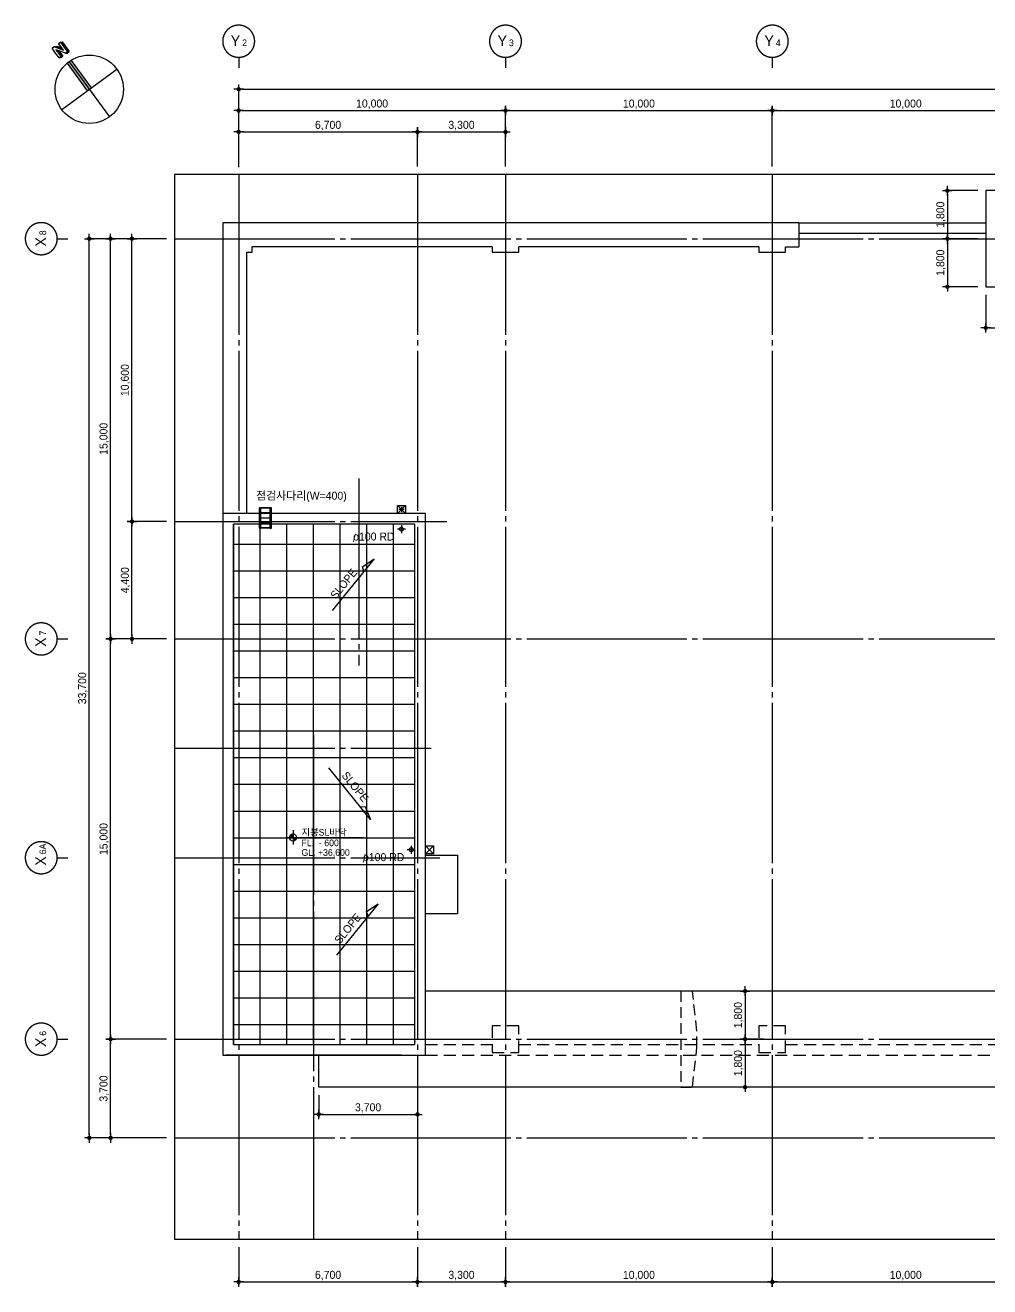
# Model space of a CAD drawing. Extents: x 14580073 to 14658235, y -1804798 to -1750552.
# Drawn here: x 14580073 to 14616223, y -1800829 to -1753549 of the extents above; entities that cross this region are included whole.
import ezdxf
from ezdxf.enums import TextEntityAlignment as Align

# ---------------------------------------------------------------- set-up
doc = ezdxf.new("R2010")
doc.units = 0
doc.header["$LTSCALE"] = 100
doc.header["$MEASUREMENT"] = 0
doc.header["$PDSIZE"] = -10
for name, pattern in [('CEN', [66, 60, -2, 2, -2]), ('HID', [2.3, 1.5, -0.8]), ('HIDD', [6, 4, -2])]:
    doc.linetypes.add(name, pattern=pattern)
doc.layers.get('0').update_dxf_attribs({"linetype": 'CONTINUOUS'})
doc.layers.get('Defpoints').update_dxf_attribs({"linetype": 'CONTINUOUS'})
for name, color, linetype in [('0-점검사다리', 7, 'CONTINUOUS'), ('8', 8, 'CONTINUOUS'), ('9', 9, 'CONTINUOUS'), ('AXIS', 7, 'CEN'), ('CEN', 1, 'CEN'), ('DIM', 7, 'CONTINUOUS'), ('EL4', 6, 'CONTINUOUS'), ('LEVEL-1', 4, 'CONTINUOUS'), ('SY2', 7, 'CONTINUOUS'), ('SYM', 7, 'CONTINUOUS'), ('TE2', 3, 'CONTINUOUS'), ('TEXT', 2, 'CONTINUOUS'), ('TEXT1', 7, 'CONTINUOUS'), ('WALL-1', 7, 'CONTINUOUS'), ('WINE', 8, 'CONTINUOUS'), ('우수드레인', 8, 'CONTINUOUS')]:
    doc.layers.add(name, color=color, linetype=linetype)
doc.styles.add('HY울를도M', font='HYWULM.TTF')
doc.styles.add('굴림', font='H2HDRM.TTF')
doc.styles.add('돋음', font='Dotum.ttf', dxfattribs={"height": 3})
doc.dimstyles.new('DIM50', dxfattribs={"dimscale": 50, "dimtxt": 3, "dimasz": 1.2, "dimexe": 1, "dimexo": 1, "dimgap": 0.6, "dimtad": 1, "dimdec": 4, "dimzin": 0, "dimdsep": 46, "dimlunit": 6, "dimtxsty": '굴림', "dimblk": 'DOTT', "dimcen": 0.09, "dimadec": 0, "dimazin": 0, "dimtfac": 1, "dimtdec": 4, "dimtofl": 0, "dimtmove": 2, "dimatfit": 2, "dimldrblk": 'DOTT', "dimfxl": 1, "dimtolj": 1, "dimtzin": 0, "dimarcsym": 0})

# ---------------------------------------------------------------- blocks, each defined once
blk = doc.blocks.new('DOTT')
for p, q in [((-1.5, 0), (1.5, 0)), ((0, 1.5), (0, -1.5))]:
    blk.add_line(p, q)
at = {"color": 6, "const_width": 0.68}
blk.add_lwpolyline([(-0.34, 0, 1), (0.34, 0, 1)], format="xyb", close=True, dxfattribs=at)
blk = doc.blocks.new('*D9')
at = {"layer": 'Defpoints', "color": 0, "lineweight": -3}
for p in [(14648073, -1755949), (14588073, -1759149), (14648073, -1759149)]:
    blk.add_point(p, dxfattribs=at)
at = {"layer": 'DIM', "color": 7, "lineweight": -2}
for p, q in [((14588073, -1758849), (14588073, -1755849)), ((14588193, -1755949), (14647953, -1755949)), ((14648073, -1758849), (14648073, -1755849))]:
    blk.add_line(p, q, dxfattribs=at)
at = {"layer": 'DIM', "color": 7, "lineweight": -2, "xscale": 120, "yscale": 120, "zscale": 120, "rotation": 180}
blk.add_blockref('DOTT', (14588073, -1755949), dxfattribs=at)
at = {"layer": 'DIM', "color": 7, "lineweight": -2, "xscale": 120, "yscale": 120, "zscale": 120}
blk.add_blockref('DOTT', (14648073, -1755949), dxfattribs=at)
at = {"layer": 'DIM', "color": 3, "insert": (14618073, -1755710), "char_height": 300, "attachment_point": 5, "style": '굴림'}
blk.add_mtext('\\A1;60,000', dxfattribs=at)
blk = doc.blocks.new('*D10')
at = {"layer": 'Defpoints', "color": 0, "lineweight": -3}
for p in [(14598073, -1756749), (14588073, -1759149), (14598073, -1759149)]:
    blk.add_point(p, dxfattribs=at)
at = {"layer": 'DIM', "color": 7, "lineweight": -2}
for p, q in [((14588073, -1758849), (14588073, -1756649)), ((14588193, -1756749), (14597953, -1756749)), ((14598073, -1758849), (14598073, -1756649))]:
    blk.add_line(p, q, dxfattribs=at)
at = {"layer": 'DIM', "color": 7, "lineweight": -2, "xscale": 120, "yscale": 120, "zscale": 120, "rotation": 180}
blk.add_blockref('DOTT', (14588073, -1756749), dxfattribs=at)
at = {"layer": 'DIM', "color": 7, "lineweight": -2, "xscale": 120, "yscale": 120, "zscale": 120}
blk.add_blockref('DOTT', (14598073, -1756749), dxfattribs=at)
at = {"layer": 'DIM', "color": 3, "insert": (14593073, -1756511), "char_height": 300, "attachment_point": 5, "style": '굴림'}
blk.add_mtext('\\A1;10,000', dxfattribs=at)
blk = doc.blocks.new('*D11')
at = {"layer": 'Defpoints', "color": 0, "lineweight": -3}
for p in [(14608073, -1756749), (14598073, -1759149), (14608073, -1759149)]:
    blk.add_point(p, dxfattribs=at)
at = {"layer": 'DIM', "color": 7, "lineweight": -2}
for p, q in [((14598073, -1758849), (14598073, -1756649)), ((14598193, -1756749), (14607953, -1756749)), ((14608073, -1758849), (14608073, -1756649))]:
    blk.add_line(p, q, dxfattribs=at)
at = {"layer": 'DIM', "color": 7, "lineweight": -2, "xscale": 120, "yscale": 120, "zscale": 120, "rotation": 180}
blk.add_blockref('DOTT', (14598073, -1756749), dxfattribs=at)
at = {"layer": 'DIM', "color": 7, "lineweight": -2, "xscale": 120, "yscale": 120, "zscale": 120}
blk.add_blockref('DOTT', (14608073, -1756749), dxfattribs=at)
at = {"layer": 'DIM', "color": 3, "insert": (14603073, -1756511), "char_height": 300, "attachment_point": 5, "style": '굴림'}
blk.add_mtext('\\A1;10,000', dxfattribs=at)
blk = doc.blocks.new('*D12')
at = {"layer": 'Defpoints', "color": 0, "lineweight": -3}
for p in [(14618073, -1756749), (14608073, -1759149), (14618073, -1759149)]:
    blk.add_point(p, dxfattribs=at)
at = {"layer": 'DIM', "color": 7, "lineweight": -2}
for p, q in [((14608073, -1758849), (14608073, -1756649)), ((14608193, -1756749), (14617953, -1756749)), ((14618073, -1758849), (14618073, -1756649))]:
    blk.add_line(p, q, dxfattribs=at)
at = {"layer": 'DIM', "color": 7, "lineweight": -2, "xscale": 120, "yscale": 120, "zscale": 120, "rotation": 180}
blk.add_blockref('DOTT', (14608073, -1756749), dxfattribs=at)
at = {"layer": 'DIM', "color": 7, "lineweight": -2, "xscale": 120, "yscale": 120, "zscale": 120}
blk.add_blockref('DOTT', (14618073, -1756749), dxfattribs=at)
at = {"layer": 'DIM', "color": 3, "insert": (14613073, -1756511), "char_height": 300, "attachment_point": 5, "style": '굴림'}
blk.add_mtext('\\A1;10,000', dxfattribs=at)
blk = doc.blocks.new('*D23')
at = {"layer": 'Defpoints', "color": 0, "lineweight": -3}
for p in [(14582473, -1761549), (14585673, -1761549), (14585673, -1795249)]:
    blk.add_point(p, dxfattribs=at)
at = {"layer": 'DIM', "color": 7, "lineweight": -2}
for p, q in [((14585373, -1761549), (14582373, -1761549)), ((14582473, -1795129), (14582473, -1761669)), ((14585373, -1795249), (14582373, -1795249))]:
    blk.add_line(p, q, dxfattribs=at)
at = {"layer": 'DIM', "color": 7, "lineweight": -2, "xscale": 120, "yscale": 120, "zscale": 120}
for p, rotation in [((14582473, -1761549), 90), ((14582473, -1795249), 270)]:
    blk.add_blockref('DOTT', p, dxfattribs=dict(at, rotation=rotation))
at = {"layer": 'DIM', "color": 3, "insert": (14582234, -1778399), "char_height": 300, "attachment_point": 5, "rotation": 90, "style": '굴림'}
blk.add_mtext('\\A1;33,700', dxfattribs=at)
blk = doc.blocks.new('*D24')
at = {"layer": 'Defpoints', "color": 0, "lineweight": -3}
for p in [(14583273, -1761549), (14585673, -1761549), (14584523, -1776549)]:
    blk.add_point(p, dxfattribs=at)
at = {"layer": 'DIM', "color": 7, "lineweight": -2}
for p, q in [((14585373, -1761549), (14583173, -1761549)), ((14583273, -1776429), (14583273, -1761669)), ((14584223, -1776549), (14583173, -1776549))]:
    blk.add_line(p, q, dxfattribs=at)
at = {"layer": 'DIM', "color": 7, "lineweight": -2, "xscale": 120, "yscale": 120, "zscale": 120}
for p, rotation in [((14583273, -1761549), 90), ((14583273, -1776549), 270)]:
    blk.add_blockref('DOTT', p, dxfattribs=dict(at, rotation=rotation))
at = {"layer": 'DIM', "color": 3, "insert": (14583035, -1769049), "char_height": 300, "attachment_point": 5, "rotation": 90, "style": '굴림'}
blk.add_mtext('\\A1;15,000', dxfattribs=at)
blk = doc.blocks.new('*D25')
at = {"layer": 'Defpoints', "color": 0, "lineweight": -3}
for p in [(14584073, -1772149), (14585673, -1772149), (14585673, -1776549)]:
    blk.add_point(p, dxfattribs=at)
at = {"layer": 'DIM', "color": 7, "lineweight": -2}
for p, q in [((14585373, -1772149), (14583973, -1772149)), ((14584073, -1776429), (14584073, -1772269)), ((14585373, -1776549), (14583973, -1776549))]:
    blk.add_line(p, q, dxfattribs=at)
at = {"layer": 'DIM', "color": 7, "lineweight": -2, "xscale": 120, "yscale": 120, "zscale": 120}
for p, rotation in [((14584073, -1772149), 90), ((14584073, -1776549), 270)]:
    blk.add_blockref('DOTT', p, dxfattribs=dict(at, rotation=rotation))
at = {"layer": 'DIM', "color": 3, "insert": (14583835, -1774349), "char_height": 300, "attachment_point": 5, "rotation": 90, "style": '굴림'}
blk.add_mtext('\\A1;4,400', dxfattribs=at)
blk = doc.blocks.new('*D26')
at = {"layer": 'Defpoints', "color": 0, "lineweight": -3}
for p in [(14583273, -1776549), (14585673, -1776549), (14585673, -1791549)]:
    blk.add_point(p, dxfattribs=at)
at = {"layer": 'DIM', "color": 7, "lineweight": -2}
for p, q in [((14585373, -1776549), (14583173, -1776549)), ((14583273, -1791429), (14583273, -1776669)), ((14585373, -1791549), (14583173, -1791549))]:
    blk.add_line(p, q, dxfattribs=at)
at = {"layer": 'DIM', "color": 7, "lineweight": -2, "xscale": 120, "yscale": 120, "zscale": 120}
for p, rotation in [((14583273, -1776549), 90), ((14583273, -1791549), 270)]:
    blk.add_blockref('DOTT', p, dxfattribs=dict(at, rotation=rotation))
at = {"layer": 'DIM', "color": 3, "insert": (14583035, -1784049), "char_height": 300, "attachment_point": 5, "rotation": 90, "style": '굴림'}
blk.add_mtext('\\A1;15,000', dxfattribs=at)
blk = doc.blocks.new('*D27')
at = {"layer": 'Defpoints', "color": 0, "lineweight": -3}
for p in [(14583273, -1791549), (14585673, -1791549), (14585673, -1795249)]:
    blk.add_point(p, dxfattribs=at)
at = {"layer": 'DIM', "color": 7, "lineweight": -2}
for p, q in [((14585373, -1791549), (14583173, -1791549)), ((14583273, -1795129), (14583273, -1791669)), ((14585373, -1795249), (14583173, -1795249))]:
    blk.add_line(p, q, dxfattribs=at)
at = {"layer": 'DIM', "color": 7, "lineweight": -2, "xscale": 120, "yscale": 120, "zscale": 120}
for p, rotation in [((14583273, -1791549), 90), ((14583273, -1795249), 270)]:
    blk.add_blockref('DOTT', p, dxfattribs=dict(at, rotation=rotation))
at = {"layer": 'DIM', "color": 3, "insert": (14583034, -1793399), "char_height": 300, "attachment_point": 5, "rotation": 90, "style": '굴림'}
blk.add_mtext('\\A1;3,700', dxfattribs=at)
blk = doc.blocks.new('BOMBOM_S')
at = {"color": 7}
blk.add_line((0, 0.4), (0, 0), dxfattribs=at)
blk.add_lwpolyline([(-0.6, 1, 1), (0.6, 1, 1), (-0.6, 1, 1)], format="xyb", dxfattribs=at)
at = {"color": 1, "style": '돋음'}
for tag, p, height in [('X', (-0.295, 0.816), 0.4), ('N', (0.129, 0.816), 0.25)]:
    blk.add_attdef(tag, p, '', height=height, dxfattribs=at)
blk = doc.blocks.new('*D29')
at = {"layer": 'Defpoints', "color": 0, "lineweight": -3}
for p in [(14616073, -1761549), (14614635, -1763349), (14616073, -1763349)]:
    blk.add_point(p, dxfattribs=at)
at = {"layer": 'DIM', "color": 7, "lineweight": -2}
for p, q in [((14615773, -1761549), (14614535, -1761549)), ((14614635, -1761669), (14614635, -1763229)), ((14615773, -1763349), (14614535, -1763349))]:
    blk.add_line(p, q, dxfattribs=at)
at = {"layer": 'DIM', "color": 7, "lineweight": -2, "xscale": 120, "yscale": 120, "zscale": 120}
for p, rotation in [((14614635, -1761549), 90), ((14614635, -1763349), 270)]:
    blk.add_blockref('DOTT', p, dxfattribs=dict(at, rotation=rotation))
at = {"layer": 'DIM', "color": 3, "insert": (14614397, -1762449), "char_height": 300, "attachment_point": 5, "rotation": 90, "style": '굴림'}
blk.add_mtext('\\A1;1,800', dxfattribs=at)
blk = doc.blocks.new('*D30')
at = {"layer": 'Defpoints', "color": 0, "lineweight": -3}
for p in [(14608073, -1791549), (14607053, -1793349), (14608073, -1793349)]:
    blk.add_point(p, dxfattribs=at)
at = {"layer": 'DIM', "color": 7, "lineweight": -2}
for p, q in [((14607773, -1791549), (14606953, -1791549)), ((14607053, -1791669), (14607053, -1793229)), ((14607773, -1793349), (14606953, -1793349))]:
    blk.add_line(p, q, dxfattribs=at)
at = {"layer": 'DIM', "color": 7, "lineweight": -2, "xscale": 120, "yscale": 120, "zscale": 120}
for p, rotation in [((14607053, -1791549), 90), ((14607053, -1793349), 270)]:
    blk.add_blockref('DOTT', p, dxfattribs=dict(at, rotation=rotation))
at = {"layer": 'DIM', "color": 3, "insert": (14606815, -1792449), "char_height": 300, "attachment_point": 5, "rotation": 90, "style": '굴림'}
blk.add_mtext('\\A1;1,800', dxfattribs=at)
blk = doc.blocks.new('*D31')
at = {"layer": 'Defpoints', "color": 0, "lineweight": -3}
for p in [(14616073, -1759749), (14614635, -1761549), (14616073, -1761549)]:
    blk.add_point(p, dxfattribs=at)
at = {"layer": 'DIM', "color": 7, "lineweight": -2}
for p, q in [((14615773, -1759749), (14614535, -1759749)), ((14614635, -1759869), (14614635, -1761429)), ((14615773, -1761549), (14614535, -1761549))]:
    blk.add_line(p, q, dxfattribs=at)
at = {"layer": 'DIM', "color": 7, "lineweight": -2, "xscale": 120, "yscale": 120, "zscale": 120}
for p, rotation in [((14614635, -1759749), 90), ((14614635, -1761549), 270)]:
    blk.add_blockref('DOTT', p, dxfattribs=dict(at, rotation=rotation))
at = {"layer": 'DIM', "color": 3, "insert": (14614397, -1760649), "char_height": 300, "attachment_point": 5, "rotation": 90, "style": '굴림'}
blk.add_mtext('\\A1;1,800', dxfattribs=at)
blk = doc.blocks.new('*D32')
at = {"layer": 'Defpoints', "color": 0, "lineweight": -3}
for p in [(14608073, -1789749), (14607053, -1791549), (14608073, -1791549)]:
    blk.add_point(p, dxfattribs=at)
at = {"layer": 'DIM', "color": 7, "lineweight": -2}
for p, q in [((14607773, -1789749), (14606953, -1789749)), ((14607053, -1789869), (14607053, -1791429)), ((14607773, -1791549), (14606953, -1791549))]:
    blk.add_line(p, q, dxfattribs=at)
at = {"layer": 'DIM', "color": 7, "lineweight": -2, "xscale": 120, "yscale": 120, "zscale": 120}
for p, rotation in [((14607053, -1789749), 90), ((14607053, -1791549), 270)]:
    blk.add_blockref('DOTT', p, dxfattribs=dict(at, rotation=rotation))
at = {"layer": 'DIM', "color": 3, "insert": (14606815, -1790649), "char_height": 300, "attachment_point": 5, "rotation": 90, "style": '굴림'}
blk.add_mtext('\\A1;1,800', dxfattribs=at)
blk = doc.blocks.new('*D34')
at = {"layer": 'Defpoints', "color": 0, "lineweight": -3}
for p in [(14616073, -1763349), (14618073, -1763349), (14618073, -1764891)]:
    blk.add_point(p, dxfattribs=at)
at = {"layer": 'DIM', "color": 7, "lineweight": -2}
for p, q in [((14616073, -1763649), (14616073, -1764991)), ((14618073, -1763649), (14618073, -1764991)), ((14616193, -1764891), (14617953, -1764891))]:
    blk.add_line(p, q, dxfattribs=at)
at = {"layer": 'DIM', "color": 7, "lineweight": -2, "xscale": 120, "yscale": 120, "zscale": 120, "rotation": 180}
blk.add_blockref('DOTT', (14616073, -1764891), dxfattribs=at)
at = {"layer": 'DIM', "color": 7, "lineweight": -2, "xscale": 120, "yscale": 120, "zscale": 120}
blk.add_blockref('DOTT', (14618073, -1764891), dxfattribs=at)
at = {"layer": 'DIM', "color": 3, "insert": (14617073, -1764652), "char_height": 300, "attachment_point": 5, "style": '굴림'}
blk.add_mtext('\\A1;2,000', dxfattribs=at)
blk = doc.blocks.new('*D38')
at = {"layer": 'Defpoints', "color": 0, "lineweight": -3}
for p in [(14594773, -1757549), (14588073, -1759169), (14594773, -1759149)]:
    blk.add_point(p, dxfattribs=at)
at = {"layer": 'DIM', "color": 7, "lineweight": -2}
for p, q in [((14588073, -1758869), (14588073, -1757449)), ((14588193, -1757549), (14594653, -1757549)), ((14594773, -1758849), (14594773, -1757449))]:
    blk.add_line(p, q, dxfattribs=at)
at = {"layer": 'DIM', "color": 7, "lineweight": -2, "xscale": 120, "yscale": 120, "zscale": 120, "rotation": 180}
blk.add_blockref('DOTT', (14588073, -1757549), dxfattribs=at)
at = {"layer": 'DIM', "color": 7, "lineweight": -2, "xscale": 120, "yscale": 120, "zscale": 120}
blk.add_blockref('DOTT', (14594773, -1757549), dxfattribs=at)
at = {"layer": 'DIM', "color": 3, "insert": (14591423, -1757310), "char_height": 300, "attachment_point": 5, "style": '굴림'}
blk.add_mtext('\\A1;6,700', dxfattribs=at)
blk = doc.blocks.new('*D39')
at = {"layer": 'Defpoints', "color": 0, "lineweight": -3}
for p in [(14598073, -1757549), (14594773, -1759149), (14598073, -1759149)]:
    blk.add_point(p, dxfattribs=at)
at = {"layer": 'DIM', "color": 7, "lineweight": -2}
for p, q in [((14594773, -1758849), (14594773, -1757449)), ((14594893, -1757549), (14597953, -1757549)), ((14598073, -1758849), (14598073, -1757449))]:
    blk.add_line(p, q, dxfattribs=at)
at = {"layer": 'DIM', "color": 7, "lineweight": -2, "xscale": 120, "yscale": 120, "zscale": 120, "rotation": 180}
blk.add_blockref('DOTT', (14594773, -1757549), dxfattribs=at)
at = {"layer": 'DIM', "color": 7, "lineweight": -2, "xscale": 120, "yscale": 120, "zscale": 120}
blk.add_blockref('DOTT', (14598073, -1757549), dxfattribs=at)
at = {"layer": 'DIM', "color": 3, "insert": (14596423, -1757310), "char_height": 300, "attachment_point": 5, "style": '굴림'}
blk.add_mtext('\\A1;3,300', dxfattribs=at)
blk = doc.blocks.new('*D41')
at = {"layer": 'Defpoints', "color": 0, "lineweight": -3}
for p in [(14598073, -1799049), (14608073, -1799049), (14608073, -1800649)]:
    blk.add_point(p, dxfattribs=at)
at = {"layer": 'DIM', "color": 7, "lineweight": -2}
for p, q in [((14598073, -1799349), (14598073, -1800749)), ((14608073, -1799349), (14608073, -1800749)), ((14598193, -1800649), (14607953, -1800649))]:
    blk.add_line(p, q, dxfattribs=at)
at = {"layer": 'DIM', "color": 7, "lineweight": -2, "xscale": 120, "yscale": 120, "zscale": 120, "rotation": 180}
blk.add_blockref('DOTT', (14598073, -1800649), dxfattribs=at)
at = {"layer": 'DIM', "color": 7, "lineweight": -2, "xscale": 120, "yscale": 120, "zscale": 120}
blk.add_blockref('DOTT', (14608073, -1800649), dxfattribs=at)
at = {"layer": 'DIM', "color": 3, "insert": (14603073, -1800411), "char_height": 300, "attachment_point": 5, "style": '굴림'}
blk.add_mtext('\\A1;10,000', dxfattribs=at)
blk = doc.blocks.new('*D43')
at = {"layer": 'Defpoints', "color": 0, "lineweight": -3}
for p in [(14608073, -1799049), (14618073, -1799049), (14618073, -1800649)]:
    blk.add_point(p, dxfattribs=at)
at = {"layer": 'DIM', "color": 7, "lineweight": -2}
for p, q in [((14608073, -1799349), (14608073, -1800749)), ((14618073, -1799349), (14618073, -1800749)), ((14608193, -1800649), (14617953, -1800649))]:
    blk.add_line(p, q, dxfattribs=at)
at = {"layer": 'DIM', "color": 7, "lineweight": -2, "xscale": 120, "yscale": 120, "zscale": 120, "rotation": 180}
blk.add_blockref('DOTT', (14608073, -1800649), dxfattribs=at)
at = {"layer": 'DIM', "color": 7, "lineweight": -2, "xscale": 120, "yscale": 120, "zscale": 120}
blk.add_blockref('DOTT', (14618073, -1800649), dxfattribs=at)
at = {"layer": 'DIM', "color": 3, "insert": (14613073, -1800411), "char_height": 300, "attachment_point": 5, "style": '굴림'}
blk.add_mtext('\\A1;10,000', dxfattribs=at)
blk = doc.blocks.new('*D44')
at = {"layer": 'Defpoints', "color": 0, "lineweight": -3}
for p in [(14594773, -1799049), (14598073, -1799049), (14598073, -1800649)]:
    blk.add_point(p, dxfattribs=at)
at = {"layer": 'DIM', "color": 7, "lineweight": -2}
for p, q in [((14594773, -1799349), (14594773, -1800749)), ((14598073, -1799349), (14598073, -1800749)), ((14594893, -1800649), (14597953, -1800649))]:
    blk.add_line(p, q, dxfattribs=at)
at = {"layer": 'DIM', "color": 7, "lineweight": -2, "xscale": 120, "yscale": 120, "zscale": 120, "rotation": 180}
blk.add_blockref('DOTT', (14594773, -1800649), dxfattribs=at)
at = {"layer": 'DIM', "color": 7, "lineweight": -2, "xscale": 120, "yscale": 120, "zscale": 120}
blk.add_blockref('DOTT', (14598073, -1800649), dxfattribs=at)
at = {"layer": 'DIM', "color": 3, "insert": (14596423, -1800410), "char_height": 300, "attachment_point": 5, "style": '굴림'}
blk.add_mtext('\\A1;3,300', dxfattribs=at)
blk = doc.blocks.new('*D46')
at = {"layer": 'Defpoints', "color": 0, "lineweight": -3}
for p in [(14588073, -1799049), (14594773, -1799049), (14594773, -1800649)]:
    blk.add_point(p, dxfattribs=at)
at = {"layer": 'DIM', "color": 7, "lineweight": -2}
for p, q in [((14588073, -1799349), (14588073, -1800749)), ((14594773, -1799349), (14594773, -1800749)), ((14588193, -1800649), (14594653, -1800649))]:
    blk.add_line(p, q, dxfattribs=at)
at = {"layer": 'DIM', "color": 7, "lineweight": -2, "xscale": 120, "yscale": 120, "zscale": 120, "rotation": 180}
blk.add_blockref('DOTT', (14588073, -1800649), dxfattribs=at)
at = {"layer": 'DIM', "color": 7, "lineweight": -2, "xscale": 120, "yscale": 120, "zscale": 120}
blk.add_blockref('DOTT', (14594773, -1800649), dxfattribs=at)
at = {"layer": 'DIM', "color": 3, "insert": (14591423, -1800410), "char_height": 300, "attachment_point": 5, "style": '굴림'}
blk.add_mtext('\\A1;6,700', dxfattribs=at)
blk = doc.blocks.new('지붕사다리1')
at = {"layer": '0-점검사다리', "color": 4}
for p, q in [((-11, 15), (-11, 385)), ((11, 19), (11, 381)), ((739, 19), (739, 381)), ((761, 15), (761, 385))]:
    blk.add_line(p, q, dxfattribs=at)
for points in [[(0, 381, -1), (0, 419), (750, 419, -1), (750, 381)], [(0, -19, -1), (0, 19), (750, 19, -1), (750, -19)]]:
    blk.add_lwpolyline(points, format="xyb", close=True, dxfattribs=at)
at = {"layer": '0-점검사다리', "color": 8}
for points in [[(164, 19), (186, 19), (186, 381), (164, 381)], [(386, 19), (364, 19), (364, 381), (386, 381)], [(586, 19), (564, 19), (564, 381), (586, 381)]]:
    blk.add_lwpolyline(points, close=True, dxfattribs=at)
blk = doc.blocks.new('방위-1')
at = {"layer": 'SY2'}
blk.add_hatch(color=256, dxfattribs=at).paths.add_polyline_path([(1079, 670), (978, 834), (-57, 78), (57, -78)])
for p, q in [((-756, 1034), (756, -1034)), ((1177, 1129), (1358, 1261)), ((1177, 1129), (1358, 1261)), ((1228, 1060), (1177, 1129)), ((1177, 1129), (1186, 1064)), ((1228, 1060), (1177, 1129)), ((1177, 1129), (1186, 1064)), ((1186, 1064), (1236, 995)), ((1186, 1064), (1236, 995)), ((1355, 1153), (1228, 1060)), ((1355, 1153), (1228, 1060)), ((1228, 1060), (1236, 995)), ((1228, 1060), (1236, 995)), ((1447, 1149), (1236, 995)), ((1447, 1149), (1236, 995)), ((1350, 893), (1417, 1069)), ((1350, 893), (1417, 1069)), ((1483, 1247), (1355, 1153)), ((1483, 1247), (1355, 1153)), ((1358, 1261), (1541, 1395)), ((1358, 1261), (1541, 1395)), ((1588, 952), (1405, 818)), ((1588, 952), (1405, 818)), ((1777, 1019), (1413, 753)), ((1777, 1019), (1413, 753)), ((1417, 1069), (1483, 1247)), ((1417, 1069), (1483, 1247)), ((1530, 1142), (1462, 966)), ((1530, 1142), (1462, 966)), ((1462, 966), (1590, 1059)), ((1462, 966), (1590, 1059)), ((1597, 1318), (1530, 1142)), ((1597, 1318), (1530, 1142)), ((1541, 1395), (1597, 1318)), ((1541, 1395), (1597, 1318)), ((1613, 1204), (1544, 1026)), ((1613, 1204), (1544, 1026)), ((1768, 1084), (1588, 952)), ((1768, 1084), (1588, 952)), ((1590, 1059), (1718, 1153)), ((1590, 1059), (1718, 1153)), ((1597, 1318), (1613, 1204)), ((1597, 1318), (1613, 1204)), ((1718, 1153), (1768, 1084)), ((1718, 1153), (1768, 1084)), ((1768, 1084), (1777, 1019)), ((1768, 1084), (1777, 1019)), ((1034, 756), (-1034, -756)), ((1405, 818), (1350, 893)), ((1350, 893), (1359, 828)), ((1405, 818), (1350, 893)), ((1350, 893), (1359, 828)), ((1359, 828), (1413, 753)), ((1359, 828), (1413, 753)), ((1405, 818), (1413, 753)), ((1405, 818), (1413, 753))]:
    blk.add_line(p, q, dxfattribs=at)
blk.add_lwpolyline([(-57, 78), (57, -78), (1079, 670), (978, 834)], close=True, dxfattribs=at)
blk.add_circle((0, 0), 1281, dxfattribs=at)
for points in [[(1177, 1129), (1228, 1060), (1186, 1064)], [(1177, 1129), (1228, 1060), (1186, 1064)], [(1186, 1064), (1236, 995), (1228, 1060)], [(1186, 1064), (1236, 995), (1228, 1060)], [(1483, 1247), (1447, 1149), (1228, 1060)], [(1483, 1247), (1447, 1149), (1228, 1060)], [(1447, 1149), (1228, 1060), (1236, 995)], [(1447, 1149), (1228, 1060), (1236, 995)], [(1413, 753), (1405, 818), (1768, 1084)], [(1413, 753), (1405, 818), (1768, 1084)], [(1768, 1084), (1777, 1019), (1413, 753)], [(1768, 1084), (1777, 1019), (1413, 753)], [(1597, 1318), (1613, 1204), (1462, 966)], [(1597, 1318), (1613, 1204), (1462, 966)], [(1613, 1204), (1544, 1026), (1462, 966)], [(1613, 1204), (1544, 1026), (1462, 966)], [(1350, 893), (1405, 818), (1359, 828)], [(1350, 893), (1405, 818), (1359, 828)], [(1405, 818), (1413, 753), (1359, 828)], [(1405, 818), (1413, 753), (1359, 828)]]:
    blk.add_solid(points, dxfattribs=at)
blk = doc.blocks.new('*D54')
at = {"layer": 'Defpoints', "color": 0, "lineweight": -3}
for p in [(14584073, -1761549), (14585673, -1761549), (14585673, -1772149)]:
    blk.add_point(p, dxfattribs=at)
at = {"layer": 'DIM', "color": 7, "lineweight": -2}
for p, q in [((14585373, -1761549), (14583973, -1761549)), ((14584073, -1772029), (14584073, -1761669)), ((14585373, -1772149), (14583973, -1772149))]:
    blk.add_line(p, q, dxfattribs=at)
at = {"layer": 'DIM', "color": 7, "lineweight": -2, "xscale": 120, "yscale": 120, "zscale": 120}
for p, rotation in [((14584073, -1761549), 90), ((14584073, -1772149), 270)]:
    blk.add_blockref('DOTT', p, dxfattribs=dict(at, rotation=rotation))
at = {"layer": 'DIM', "color": 3, "insert": (14583834, -1766849), "char_height": 300, "attachment_point": 5, "rotation": 90, "style": '굴림'}
blk.add_mtext('\\A1;10,600', dxfattribs=at)
blk = doc.blocks.new('*D55')
at = {"layer": 'Defpoints', "color": 0, "lineweight": -3}
for p in [(14591073, -1793349), (14594773, -1793349), (14594773, -1794369)]:
    blk.add_point(p, dxfattribs=at)
at = {"layer": 'DIM', "color": 7, "lineweight": -2}
for p, q in [((14591073, -1793649), (14591073, -1794469)), ((14594773, -1793649), (14594773, -1794469)), ((14591193, -1794369), (14594653, -1794369))]:
    blk.add_line(p, q, dxfattribs=at)
at = {"layer": 'DIM', "color": 7, "lineweight": -2, "xscale": 120, "yscale": 120, "zscale": 120, "rotation": 180}
blk.add_blockref('DOTT', (14591073, -1794369), dxfattribs=at)
at = {"layer": 'DIM', "color": 7, "lineweight": -2, "xscale": 120, "yscale": 120, "zscale": 120}
blk.add_blockref('DOTT', (14594773, -1794369), dxfattribs=at)
at = {"layer": 'DIM', "color": 3, "insert": (14592923, -1794130), "char_height": 300, "attachment_point": 5, "style": '굴림'}
blk.add_mtext('\\A1;3,700', dxfattribs=at)

msp = doc.modelspace()

# ---------------------------------------------------------------- hatches: boundary and pattern name
at = {"layer": '8'}
h = msp.add_hatch(dxfattribs=at)
h.set_pattern_fill('_USER', color=256, scale=1000, style=0, double=1, pattern_type=0)
h.set_pattern_definition([(0, (14587873.2, -1781999.2), (0, 1000), []), (90, (14587873.2, -1781999.2), (-1000, 6e-14), [])])
h.paths.add_polyline_path([(14594673.21252, -1791749.19177), (14594673.21252, -1772249.19177), (14587873.21252, -1772249.19177), (14587873.21252, -1791749.19177)])
at = {"layer": 'LEVEL-1'}
h = msp.add_hatch(color=256, dxfattribs=at)
h.paths.add_polyline_path([(14590109.81386, -1783989.19177), (14590109.81386, -1783854.79312, 0.4142135624), (14589975.41521, -1783989.19177)])
h.paths.add_polyline_path([(14590109.81386, -1783989.19177), (14590109.81386, -1784123.59043, 0.4142135624), (14590244.21252, -1783989.19177)])

# ---------------------------------------------------------------- linework, layer by layer
at = {"layer": '8'}
for p, q in [((14609073.21252, -1760949.19177), (14616073.21252, -1760949.19177)), ((14616073.21252, -1761349.19177), (14609073.21252, -1761349.19177))]:
    msp.add_line(p, q, dxfattribs=at)
at = {"layer": 'CEN', "linetype": 'CEN'}
for p, q in [((14588073.21252, -1759149.19177), (14588073.21252, -1799049.19177)), ((14594773.21252, -1759149.19177), (14594773.21252, -1799049.19177)), ((14598073.21252, -1759149.19177), (14598073.21252, -1799049.19177)), ((14608073.21252, -1759149.19177), (14608073.21252, -1799049.19177)), ((14585673.21252, -1761549.19177), (14649673.21252, -1761549.19177)), ((14592573.21252, -1770541.80683), (14592573.21252, -1777549.19177)), ((14585673.21252, -1772149.19177), (14595873.21252, -1772149.19177)), ((14585673.21252, -1776549.19177), (14649673.21252, -1776549.19177)), ((14590873.21252, -1780149.19177), (14590873.21252, -1799049.19177)), ((14585673.21252, -1780649.19177), (14595290.34333, -1780649.19177)), ((14585673.21252, -1784749.19177), (14595615.34333, -1784749.19177)), ((14585673.21252, -1791549.19177), (14649673.21252, -1791549.19177)), ((14585673.21252, -1795249.19177), (14649673.21252, -1795249.19177))]:
    msp.add_line(p, q, dxfattribs=at)
at = {"layer": 'Defpoints', "color": 76}
msp.add_lwpolyline([(14585673.21252, -1799049.19177), (14649673.21252, -1799049.19177), (14649673.21252, -1759149.19177), (14585673.21252, -1759149.19177)], close=True, dxfattribs=at)
at = {"layer": 'Defpoints', "linetype": 'HIDD'}
msp.add_lwpolyline([(14604649.95656, -1789749.19178), (14604649.95656, -1793349.19177), (14605079.95656, -1793349.19177), (14605249.95656, -1791849.19178), (14605249.95656, -1791249.19178), (14605079.95656, -1789749.19178), (14604649.95656, -1789749.19178)], dxfattribs=at)
at = {"layer": 'EL4'}
for points in [[(14638673.21252, -1793349.19177), (14649873.21252, -1793349.19177), (14649873.21252, -1759749.19177), (14616073.21252, -1759749.19177), (14616073.21252, -1763349.19177), (14618073.21252, -1763349.19177)], [(14617573.21252, -1789749.19178), (14595073.21252, -1789749.19177)], [(14627323.21252, -1793349.19177), (14591073.21252, -1793349.19177), (14591073.21252, -1792149.19177)]]:
    msp.add_lwpolyline(points, dxfattribs=at)
at = {"layer": 'LEVEL-1'}
for p, q in [((14590109.82103, -1783720.39446), (14590109.82103, -1784257.98909)), ((14589841.01655, -1783989.19177), (14592745.37163, -1783989.19177))]:
    msp.add_line(p, q, dxfattribs=at)
msp.add_circle((14590109.81386, -1783989.19177), 134.39866, dxfattribs=at)
at = {"layer": 'SYM', "color": 4, "ltscale": 2}
for points in [[(14594023.21252, -1771549.19177), (14594323.21252, -1771549.19177), (14594323.21252, -1771849.19177), (14594023.21252, -1771849.19177)], [(14595073.21252, -1784299.19177), (14595373.21252, -1784299.19177), (14595373.21252, -1784599.19177), (14595073.21252, -1784599.19177)]]:
    msp.add_lwpolyline(points, close=True, dxfattribs=at)
for points in [[(14592769.507, -1774017.27804), (14592716.01829, -1773845.11835), (14593147.5085, -1773551.32217), (14591582.11946, -1775480.95001)], [(14592634.50128, -1782845.87408), (14592813.9905, -1782829.03301), (14593012.50278, -1783311.82994), (14591447.11374, -1781382.20211)], [(14592923.36439, -1786937.37044), (14592869.87567, -1786765.21075), (14593301.36588, -1786471.41457), (14591735.97684, -1788401.04241)]]:
    msp.add_lwpolyline(points, dxfattribs=at)
at = {"layer": 'WALL-1', "color": 4}
for p, q in [((14609073.21252, -1760949.19177), (14587473.21252, -1760949.19177)), ((14587473.21252, -1760949.19177), (14587473.21252, -1771849.19177)), ((14609073.21252, -1760949.19177), (14609073.21252, -1761849.19177)), ((14588373.21252, -1771849.19177), (14588373.21252, -1762049.19177)), ((14597573.21252, -1761849.19177), (14588573.21252, -1761849.19177)), ((14607573.21252, -1761849.19177), (14598573.21252, -1761849.19177)), ((14608573.21252, -1761849.19177), (14609073.21252, -1761849.19177)), ((14594673.21252, -1791629.20126), (14594673.21252, -1791649.19177)), ((14594173.21252, -1792149.19177), (14587573.21252, -1792149.19177))]:
    msp.add_line(p, q, dxfattribs=at)
at = {"layer": 'WALL-1', "color": 4, "linetype": 'HID', "ltscale": 3}
for p, q in [((14595073.21252, -1791749.19177), (14597573.21252, -1791749.19177)), ((14598573.21252, -1791749.19177), (14607573.21252, -1791749.19177)), ((14608573.21252, -1791749.19177), (14617573.21252, -1791749.19177)), ((14595073.21252, -1792149.19177), (14617573.21252, -1792149.19177))]:
    msp.add_line(p, q, dxfattribs=at)
at = {"layer": 'WALL-1', "color": 4}
for points in [[(14588373.21252, -1762049.19177), (14588573.21252, -1762049.19177), (14588573.21252, -1761849.19177)], [(14597573.21252, -1761849.19177), (14597573.21252, -1762049.19177), (14598573.21252, -1762049.19177), (14598573.21252, -1761849.19177)], [(14607573.21252, -1761849.19177), (14607573.21252, -1762049.19177), (14608573.21252, -1762049.19177), (14608573.21252, -1761849.19177)], [(14595072.59653, -1784649.19177), (14596273.21252, -1784649.19177), (14596273.21252, -1786849.19177), (14595072.59653, -1786849.19177)]]:
    msp.add_lwpolyline(points, dxfattribs=at)
for points in [[(14587473.21252, -1792149.19177), (14595073.21252, -1792149.19177), (14595073.21252, -1771849.19177), (14587473.21252, -1771849.19177)], [(14587873.21252, -1791749.19177), (14594673.21252, -1791749.19177), (14594673.21252, -1772249.19177), (14587873.21252, -1772249.19177)]]:
    msp.add_lwpolyline(points, close=True, dxfattribs=at)
at = {"layer": 'WALL-1', "color": 4, "linetype": 'HID', "ltscale": 3}
for points in [[(14598573.21252, -1792049.19177), (14598573.21252, -1791049.19177), (14597573.21252, -1791049.19177), (14597573.21252, -1792049.19177)], [(14608573.21252, -1792049.19177), (14608573.21252, -1791049.19177), (14607573.21252, -1791049.19177), (14607573.21252, -1792049.19177)]]:
    msp.add_lwpolyline(points, close=True, dxfattribs=at)
at = {"layer": 'WINE', "lineweight": -3, "ltscale": 200}
for p, q in [((14594023.21252, -1771849.19177), (14594323.21252, -1771549.19177)), ((14594023.21252, -1771549.19177), (14594323.21252, -1771849.19177)), ((14595073.21252, -1784599.19177), (14595373.21252, -1784299.19177)), ((14595073.21252, -1784299.19177), (14595373.21252, -1784599.19177))]:
    msp.add_line(p, q, dxfattribs=at)
at = {"layer": '우수드레인', "color": 1, "ltscale": 2}
for p, q in [((14594273.21252, -1771699.19177), (14594073.21252, -1771699.19177)), ((14594173.21252, -1771599.19177), (14594173.21252, -1771799.19177)), ((14594323.21252, -1772434.95868), (14594023.21252, -1772434.95868)), ((14594273.21252, -1772434.95868), (14594073.21252, -1772434.95868)), ((14594173.21252, -1772284.95868), (14594173.21252, -1772584.95868)), ((14594173.21252, -1772334.95868), (14594173.21252, -1772534.95868)), ((14594541.02394, -1784299.19177), (14594541.02394, -1784599.19177)), ((14594691.02394, -1784449.19177), (14594391.02394, -1784449.19177))]:
    msp.add_line(p, q, dxfattribs=at)
at = {"layer": '우수드레인', "color": 7, "ltscale": 2}
for centre in [(14594173.21252, -1772434.95868), (14594541.02394, -1784449.19177)]:
    msp.add_circle(centre, 75, dxfattribs=at)

# ---------------------------------------------------------------- block references
at = {"layer": '9', "rotation": 90}
msp.add_blockref('지붕사다리1', (14589276.21252, -1772392.19177), dxfattribs=at)
at = {"layer": 'AXIS', "xscale": 1000, "yscale": 1000, "zscale": 1000}
for p, values in [((14588073.21252, -1755149.19177), {'X': 'Y', 'N': '2'}), ((14598073.21252, -1755149.19177), {'X': 'Y', 'N': '3'}), ((14608073.21252, -1755149.19177), {'X': 'Y', 'N': '4'})]:
    msp.add_blockref('BOMBOM_S', p, dxfattribs=at).add_auto_attribs(values)
at = {"layer": 'AXIS', "xscale": 1000, "yscale": 1000, "zscale": 1000, "rotation": 90}
for p, values in [((14581673.21252, -1761549.19177), {'X': 'X', 'N': '8'}), ((14581673.21252, -1776549.19177), {'X': 'X', 'N': '7'}), ((14581673.21252, -1784749.19177), {'X': 'X', 'N': '6A'}), ((14581673.21252, -1791549.19177), {'X': 'X', 'N': '6'})]:
    msp.add_blockref('BOMBOM_S', p, dxfattribs=at).add_auto_attribs(values)
at = {"layer": 'SY2', "rotation": 90}
msp.add_blockref('방위-1', (14582473.21252, -1755949.19177), dxfattribs=at)

# ---------------------------------------------------------------- texts
at = {"layer": 'TE2', "style": 'HY울를도M'}
for rotation, p in [(50.949693587, (14592009.6877, -1774481.98444)), (309.050306397, (14592439.70327, -1782089.16767)), (50.949693587, (14592163.54509, -1787402.07684))]:
    msp.add_text('SLOPE', height=300, rotation=rotation, dxfattribs=at).set_placement(p, align=Align.MIDDLE_CENTER)
at = {"layer": 'TEXT', "style": 'HY울를도M'}
for s, p in [('지붕SL바닥', (14590426.93297, -1783921.55105)), ('FL.  - 600', (14590426.93297, -1784316.77029)), ('GL. +36,600', (14590426.93297, -1784679.13213))]:
    msp.add_text(s, height=250, dxfattribs=at).set_placement(p)
at = {"layer": 'TEXT1', "style": 'HY울를도M'}
msp.add_text('점검사다리(W=400)', height=300, dxfattribs=at).set_placement((14588724.34115, -1771330.20051))
for s, p in [('/', (14592408.80135, -1772761.51028)), ('o100 RD', (14593139.80135, -1772712.51028)), ('/', (14592776.61276, -1784775.74338)), ('o100 RD', (14593507.61276, -1784726.74338))]:
    msp.add_text(s, height=300, dxfattribs=at).set_placement(p, align=Align.MIDDLE)

# ---------------------------------------------------------------- dimensions: what is measured, and where the dimension line sits
at = {"layer": 'DIM'}
for base, p1, p2, picture, middle in [((14648073.2125201095, -1755949.191774661), (14588073.2125201095, -1759149.191774661), (14648073.2125201095, -1759149.191774661), '*D9', (14618073.2125201095, -1755710.153550247)), ((14598073.21252, -1756749.19177), (14588073.21252, -1759149.19177), (14598073.21252, -1759149.19177), '*D10', (14593073.21252, -1756510.52346)), ((14608073.21252, -1756749.19177), (14598073.21252, -1759149.19177), (14608073.21252, -1759149.19177), '*D11', (14603073.21252, -1756510.52346)), ((14618073.21252, -1756749.19177), (14608073.21252, -1759149.19177), (14618073.21252, -1759149.19177), '*D12', (14613073.21252, -1756510.52346)), ((14594773.21252, -1757549.19177), (14588073.21252, -1759169.19177), (14594773.21252, -1759149.19177), '*D38', (14591423.21252, -1757310.15355)), ((14598073.21252, -1757549.19177), (14594773.21252, -1759149.19177), (14598073.21252, -1759149.19177), '*D39', (14596423.21252, -1757310.15355)), ((14594773.21252, -1800649.19177), (14588073.21252, -1799049.19132), (14594773.21252, -1799049.19087), '*D46', (14591423.21252, -1800410.15355)), ((14598073.21252, -1800649.19177), (14594773.21252, -1799049.19087), (14598073.21252, -1799049.19111), '*D44', (14596423.21252, -1800410.15355)), ((14608073.2125201207, -1800649.19177466), (14598073.2125701793, -1799049.19177466), (14608073.2125201207, -1799049.1911115521), '*D41', (14603073.2125451509, -1800410.523463933)), ((14618073.2125201095, -1800649.19177466), (14608073.2125701699, -1799049.19177466), (14618073.2125201095, -1799049.1911115521), '*D43', (14613073.2125451397, -1800410.523463933))]:
    dim = msp.add_linear_dim(base=base, p1=p1, p2=p2, dimstyle='DIM50', override={"dimscale": 100, "dimexo": 3}, dxfattribs=at)
    dim.commit()
    dim.dimension.update_dxf_attribs({"geometry": picture, "text_midpoint": middle})
for base, p1, p2, angle, picture, middle in [((14614635.48978, -1761549.19177), (14616073.21252, -1759749.19177), (14616073.21252, -1761549.19177), 90, '*D31', (14614396.82147, -1760649.19177)), ((14582473.21252, -1761549.19177), (14585673.21252, -1795249.19177), (14585673.21252, -1761549.19177), 90, '*D23', (14582234.1743, -1778399.19177)), ((14583273.21252, -1761549.19177), (14584522.62824, -1776549.19177), (14585673.21252, -1761549.19177), 90, '*D24', (14583034.54421, -1769049.19177)), ((14584073.21252, -1761549.19177), (14585673.21252, -1772149.19177), (14585673.21252, -1761549.19177), 90, '*D54', (14583834.1743, -1766849.19177)), ((14614635.48978, -1763349.19177), (14616073.21252, -1761549.19177), (14616073.21252, -1763349.19177), 90, '*D29', (14614396.82147, -1762449.19177)), ((14618073.21252, -1764890.91452), (14616073.21252, -1763349.19177), (14618073.21252, -1763349.19177), 180, '*D34', (14617073.21252, -1764651.87629)), ((14584073.21252, -1772149.19177), (14585673.21252, -1776549.19177), (14585673.21252, -1772149.19177), 90, '*D25', (14583834.54421, -1774349.19177)), ((14583273.21252, -1776549.19177), (14585673.21252, -1791549.19177), (14585673.21252, -1776549.19177), 90, '*D26', (14583034.54421, -1784049.19177)), ((14607053.48978, -1791549.19177), (14608073.21252, -1789749.19177), (14608073.21252, -1791549.19177), 90, '*D32', (14606814.82147, -1790649.19177)), ((14583273.21252, -1791549.19177), (14585673.21252, -1795249.19177), (14585673.21252, -1791549.19177), 90, '*D27', (14583034.1743, -1793399.19177)), ((14607053.48978, -1793349.19177), (14608073.21252, -1791549.19177), (14608073.21252, -1793349.19177), 90, '*D30', (14606814.82147, -1792449.19177)), ((14594773.21252, -1794368.91452), (14591073.21252, -1793349.19177), (14594773.21252, -1793349.19177), 180, '*D55', (14592923.21252, -1794129.87629))]:
    dim = msp.add_linear_dim(base=base, p1=p1, p2=p2, angle=angle, dimstyle='DIM50', override={"dimscale": 100, "dimexo": 3}, dxfattribs=at)
    dim.commit()
    dim.dimension.update_dxf_attribs({"geometry": picture, "text_midpoint": middle})

doc.saveas('drawing.dxf')
